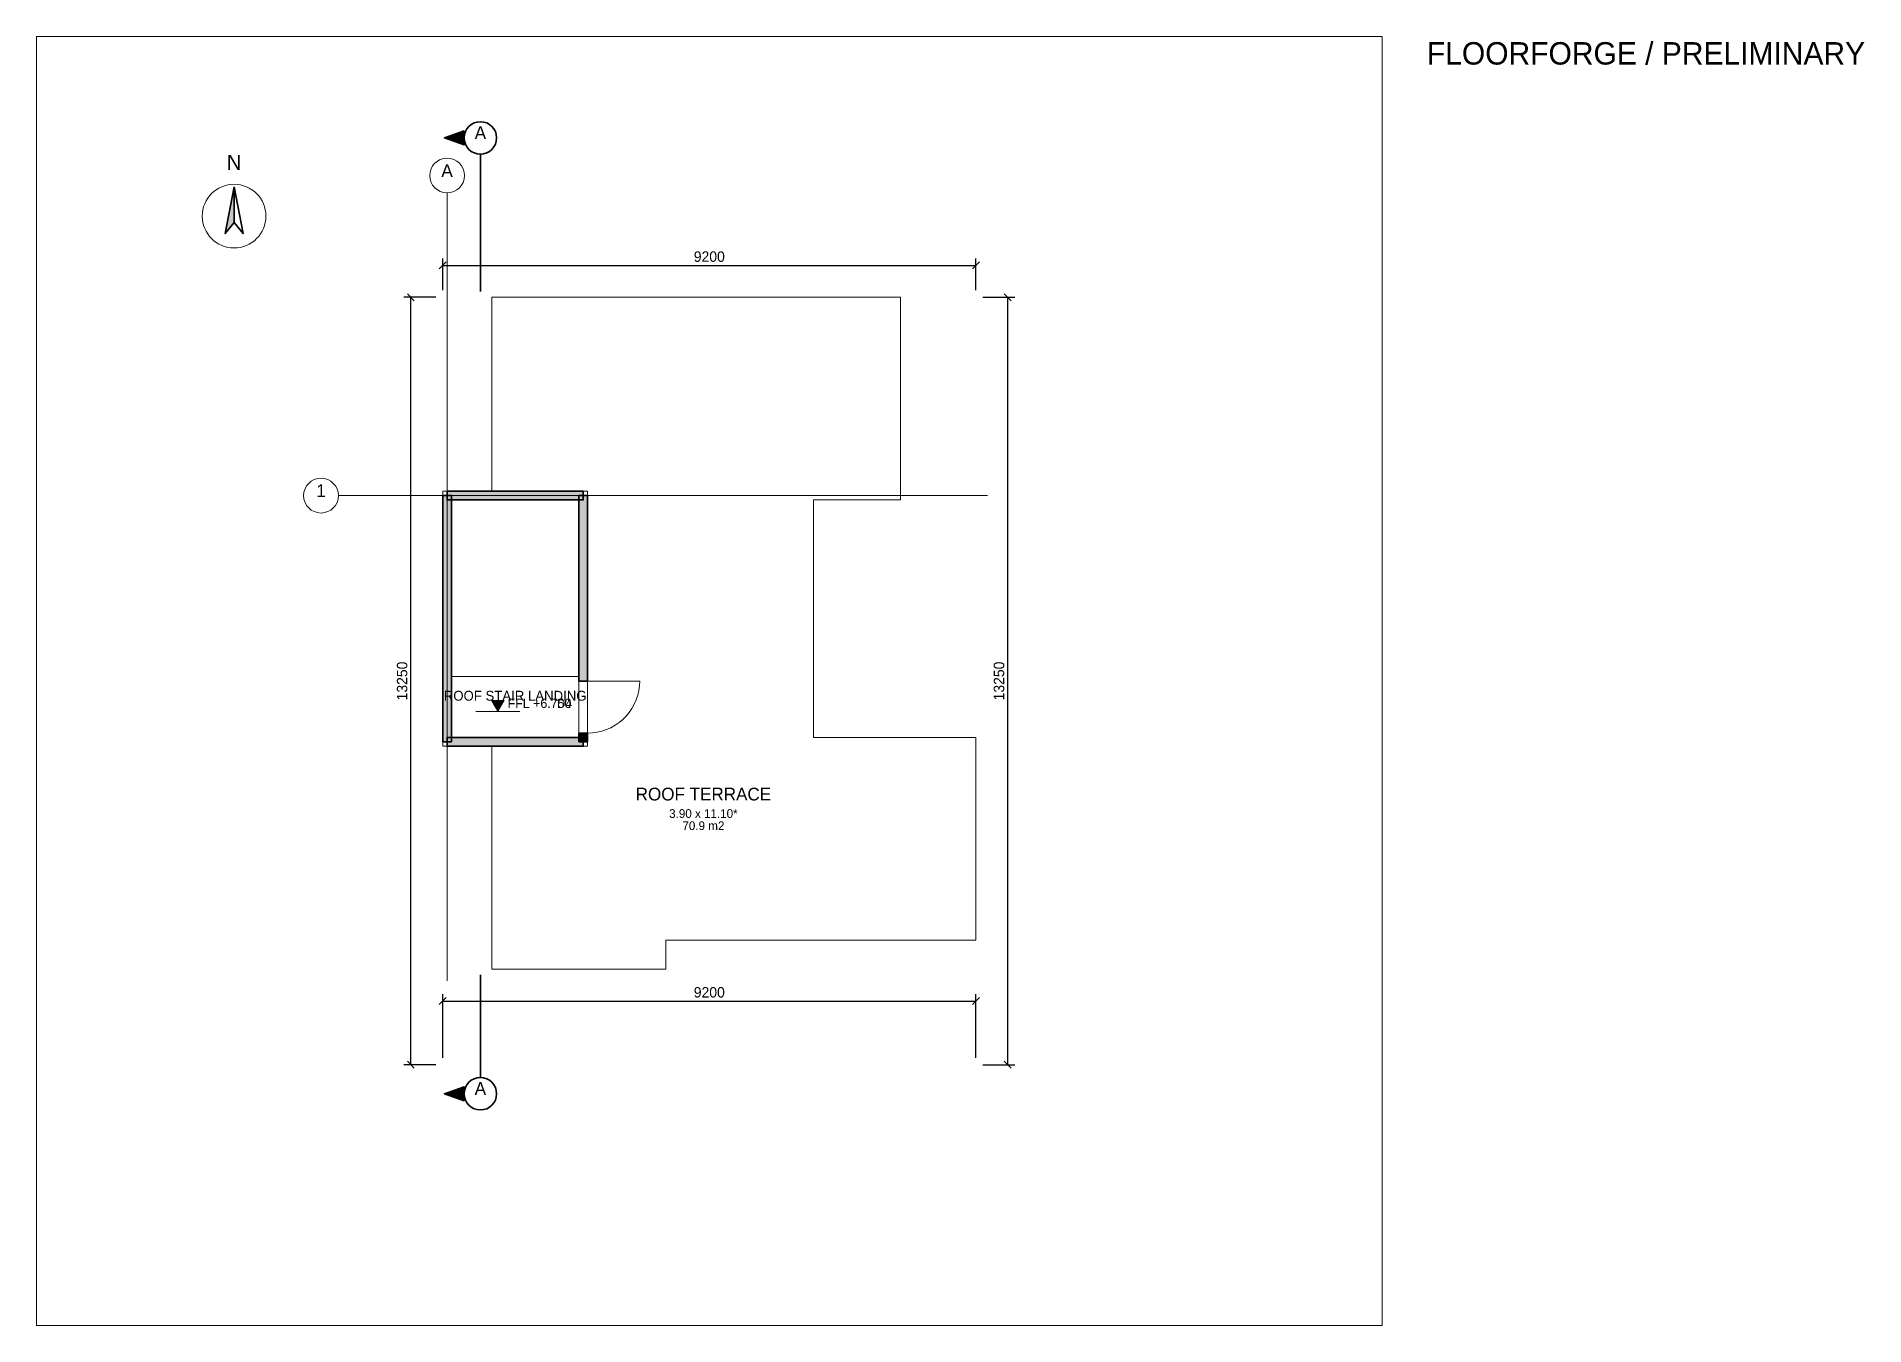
# Paper-space layout 'FLOOR-2' of a CAD drawing. Header units: millimetres. Extents: x 20 to 346, y 30 to 260.
# The model-space entities are those that its viewports show. They can reach past a viewport. Long polylines and large blocks are cut down to what shows.
import ezdxf
from ezdxf.enums import TextEntityAlignment as Align

# ---------------------------------------------------------------- set-up
doc = ezdxf.new("R2010")
doc.units = ezdxf.units.MM
for name, color, linetype, lineweight in [('A-ANNO', 7, 'Continuous', 18), ('A-DIMS', 7, 'Continuous', 13), ('A-DOOR', 3, 'Continuous', 18), ('A-FLOR', 8, 'Continuous', 13), ('A-GRID', 8, 'Continuous', 13), ('A-LEVL', 7, 'Continuous', 13), ('A-SECT', 1, 'Continuous', 35), ('A-TAGS', 1, 'Continuous', 13), ('A-WALL', 7, 'Continuous', 35)]:
    doc.layers.add(name, color=color, linetype=linetype, lineweight=lineweight)
doc.dimstyles.new('FF-ARCH', dxfattribs={"dimtxt": 180, "dimasz": 90, "dimexe": 120, "dimexo": 120, "dimgap": 60, "dimtad": 1, "dimdec": 0, "dimtsz": 60, "dimcen": 2.5, "dimazin": 3, "dimtfac": 1, "dimtmove": 0, "dimatfit": 3})

msp = doc.modelspace()

# ---------------------------------------------------------------- hatches: boundary and pattern name
at = {"layer": 'A-LEVL'}
msp.add_hatch(color=7, dxfattribs=at).paths.add_polyline_path([(43240, 6290), (43460, 6290), (43350, 6100)])
at = {"layer": 'A-SECT'}
for points in [[(42770, 16120), (42430, 16000), (42770, 15880)], [(42770, -620), (42430, -500), (42770, -380)]]:
    msp.add_hatch(color=7, dxfattribs=at).paths.add_polyline_path(points)
at = {"layer": 'A-WALL'}
for points in [[(38800, 15156), (38646, 14347.5), (38800, 14540)], [(42400, 9825), (42550, 9825), (42550, 5575), (42400, 5575), (42400, 9825)], [(44825, 9900), (44825, 9750), (42475, 9750), (42475, 9900), (44825, 9900)], [(44900, 9825), (44900, 6625), (44750, 6625), (44750, 9825), (44900, 9825)], [(44900, 5575), (44750, 5575), (44750, 5725), (44900, 5725), (44900, 5575)], [(44825, 5650), (44825, 5500), (42475, 5500), (42475, 5650), (44825, 5650)]]:
    msp.add_hatch(color=7, dxfattribs=at).paths.add_polyline_path(points)

# ---------------------------------------------------------------- linework, layer by layer
at = {"layer": 'A-ANNO'}
msp.add_circle((38800, 14650), 550, dxfattribs=at)
at = {"layer": 'A-DOOR'}
msp.add_line((44900, 6625), (45800, 6625), dxfattribs=at)
msp.add_lwpolyline([(44900, 5725), (44983, 5728.8), (45065.4, 5740.3), (45146.3, 5759.4), (45225.1, 5785.8), (45301.2, 5819.4), (45373.8, 5859.8), (45442.4, 5906.8), (45506.3, 5959.9), (45565.1, 6018.7), (45618.2, 6082.6), (45665.2, 6151.2), (45705.6, 6223.8), (45739.2, 6299.9), (45765.6, 6378.7), (45784.7, 6459.6), (45796.2, 6542), (45800, 6625)], dxfattribs=at)
at = {"layer": 'A-FLOR'}
for points in [[(43250, 1800), (43250, 5500), (42550, 5500), (42475, 5500), (42400, 5500), (42400, 5650), (42400, 9750), (42400, 9825), (42400, 9900), (42550, 9900), (43250, 9900), (43250, 13100), (43250, 13175), (43250, 13250), (43400, 13250), (46400, 13250), (46475, 13250), (46550, 13250), (50150, 13250), (50225, 13250), (50300, 13250), (50300, 13100), (50300, 9900), (50300, 9825), (50300, 9750), (48800, 9750), (48800, 5650), (51600, 5650), (51600, 5500), (51600, 2300), (51600, 2225), (51600, 2150), (51450, 2150), (48800, 2150), (48725, 2150), (48650, 2150), (46250, 2150), (46250, 1800), (46250, 1725), (46250, 1650), (46100, 1650), (43400, 1650), (43325, 1650), (43250, 1650), (43250, 1800)], [(43250, 1800), (43250, 5500), (44900, 5500), (44900, 9900), (43250, 9900), (43250, 13100), (43250, 13175), (43250, 13250), (43400, 13250), (46400, 13250), (46475, 13250), (46550, 13250), (50150, 13250), (50225, 13250), (50300, 13250), (50300, 13100), (50300, 9900), (50300, 9825), (50300, 9750), (48800, 9750), (48800, 5650), (51600, 5650), (51600, 5500), (51600, 2300), (51600, 2225), (51600, 2150), (51450, 2150), (48800, 2150), (48725, 2150), (48650, 2150), (46250, 2150), (46250, 1800), (46250, 1725), (46250, 1650), (46100, 1650), (43400, 1650), (43325, 1650), (43250, 1650)], [(44750, 9750), (42550, 9750), (42550, 6700), (44750, 6700), (44750, 9750)], [(44750, 5650), (44750, 6700), (42550, 6700), (42550, 5650)]]:
    msp.add_lwpolyline(points, close=True, dxfattribs=at)
for points in [[(43250, 9901), (43250, 13100), (43250, 13175), (43250, 13250), (43400, 13250), (46400, 13250), (46475, 13250), (46550, 13250), (50150, 13250), (50225, 13250), (50300, 13250), (50300, 13100), (50300, 9900), (50300, 9825), (50300, 9750), (48800, 9750), (48800, 5650), (51600, 5650), (51600, 5500), (51600, 2300), (51600, 2225), (51600, 2150), (51450, 2150), (48800, 2150), (48725, 2150), (48650, 2150), (46250, 2150), (46250, 1800), (46250, 1725), (46250, 1650), (46100, 1650), (43400, 1650), (43325, 1650), (43250, 1650)], [(43250, 1650), (43250, 1800), (43250, 5499)]]:
    msp.add_lwpolyline(points, dxfattribs=at)
at = {"layer": 'A-GRID'}
for p, q in [((42475, 1450), (42475, 15050)), ((40600, 9825), (51800, 9825))]:
    msp.add_line(p, q, dxfattribs=at)
for centre in [(42475, 15350), (40300, 9825)]:
    msp.add_circle(centre, 300, dxfattribs=at)
at = {"layer": 'A-LEVL'}
msp.add_line((42970, 6100), (43730, 6100), dxfattribs=at)
msp.add_lwpolyline([(43240, 6290), (43460, 6290), (43350, 6100)], close=True, dxfattribs=at)
at = {"layer": 'A-SECT'}
for p, q in [((43050, 15420), (43050, 15720)), ((43050, 13350), (43050, 15420)), ((43050, 1550), (43050, 80)), ((43050, 80), (43050, -220))]:
    msp.add_line(p, q, dxfattribs=at)
for points in [[(42770, 16120), (42430, 16000), (42770, 15880)], [(42770, -620), (42430, -500), (42770, -380)]]:
    msp.add_lwpolyline(points, close=True, dxfattribs=at)
for centre in [(43050, 16000), (43050, -500)]:
    msp.add_circle(centre, 280, dxfattribs=at)
at = {"layer": 'A-WALL'}
for points in [[(38800, 15156), (38646, 14347.5), (38800, 14540)], [(38800, 15156), (38954, 14347.5), (38800, 14540)], [(42400, 9825), (42550, 9825), (42550, 5575), (42400, 5575), (42400, 9825)], [(44825, 9900), (44825, 9750), (42475, 9750), (42475, 9900), (44825, 9900)], [(44900, 9825), (44900, 6625), (44750, 6625), (44750, 9825), (44900, 9825)], [(44900, 5575), (44750, 5575), (44750, 5725), (44900, 5725), (44900, 5575)], [(44825, 5650), (44825, 5500), (42475, 5500), (42475, 5650), (44825, 5650)]]:
    msp.add_lwpolyline(points, close=True, dxfattribs=at)

# ---------------------------------------------------------------- texts
at = {"layer": 'A-ANNO'}
for s, height, p in [('N', 260, (38800, 15370)), ('ROOF STAIR LANDING', 170, (43650, 6234.5)), ('ROOF TERRACE', 220, (46898.2, 4496.7)), ('3.90 x 11.10*', 150, (46898.2, 4217.2)), ('70.9 m2', 150, (46898.2, 4007.2))]:
    msp.add_text(s, height=height, dxfattribs=at).set_placement(p, align=Align.BOTTOM_CENTER)
at = {"layer": 'A-GRID'}
for s, p in [('A', (42475, 15260)), ('1', (40300, 9735))]:
    msp.add_text(s, height=220, dxfattribs=at).set_placement(p, align=Align.BOTTOM_CENTER)
at = {"layer": 'A-LEVL'}
msp.add_text('FFL +6.750', height=160, dxfattribs=at).set_placement((43520, 6160))
at = {"layer": 'A-SECT'}
for p in [(43050, 15915), (43050, -585)]:
    msp.add_text('A', height=220, dxfattribs=at).set_placement(p, align=Align.BOTTOM_CENTER)
at = {"layer": 'A-TAGS'}
msp.add_text('D4', height=150, dxfattribs=at).set_placement((44500, 6115), align=Align.BOTTOM_CENTER)

# ---------------------------------------------------------------- dimensions: what is measured, and where the dimension line sits
at = {"layer": 'A-DIMS'}
for base, p1, p2 in [((42400, 13800), (42400, 13250), (51600, 13250)), ((42400, 1100), (42400, 0), (51600, 0))]:
    msp.add_linear_dim(base=base, p1=p1, p2=p2, dimstyle='FF-ARCH', dxfattribs=at).render()
for base, p1, p2 in [((41850, 0), (42400, 0), (42400, 13250)), ((52150, 0), (51600, 0), (51600, 13250))]:
    msp.add_linear_dim(base=base, p1=p1, p2=p2, angle=90, dimstyle='FF-ARCH', dxfattribs=at).render()

psp = doc.layouts.new('FLOOR-2')

# ---------------------------------------------------------------- texts
psp.add_text('FLOORFORGE / PRELIMINARY', height=4).set_placement((268, 255))

# ---------------------------------------------------------------- viewports
at = {"layer": 'VIEWPORTS'}
psp.add_viewport(center=(140, 145), size=(240, 230), view_center_point=(47000, 6625), view_height=22250, dxfattribs=at)

doc.saveas('drawing.dxf')
